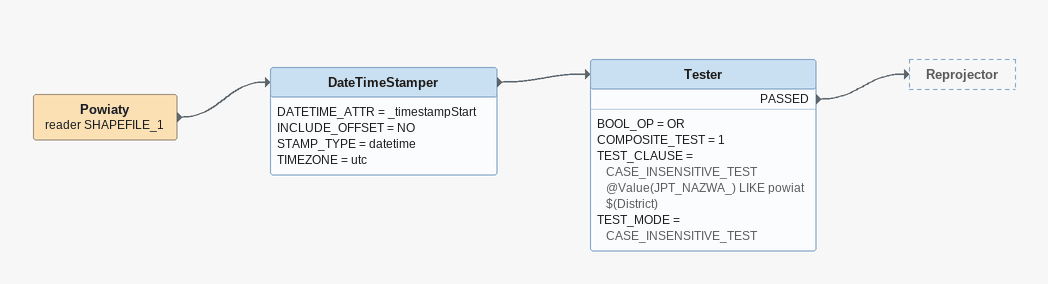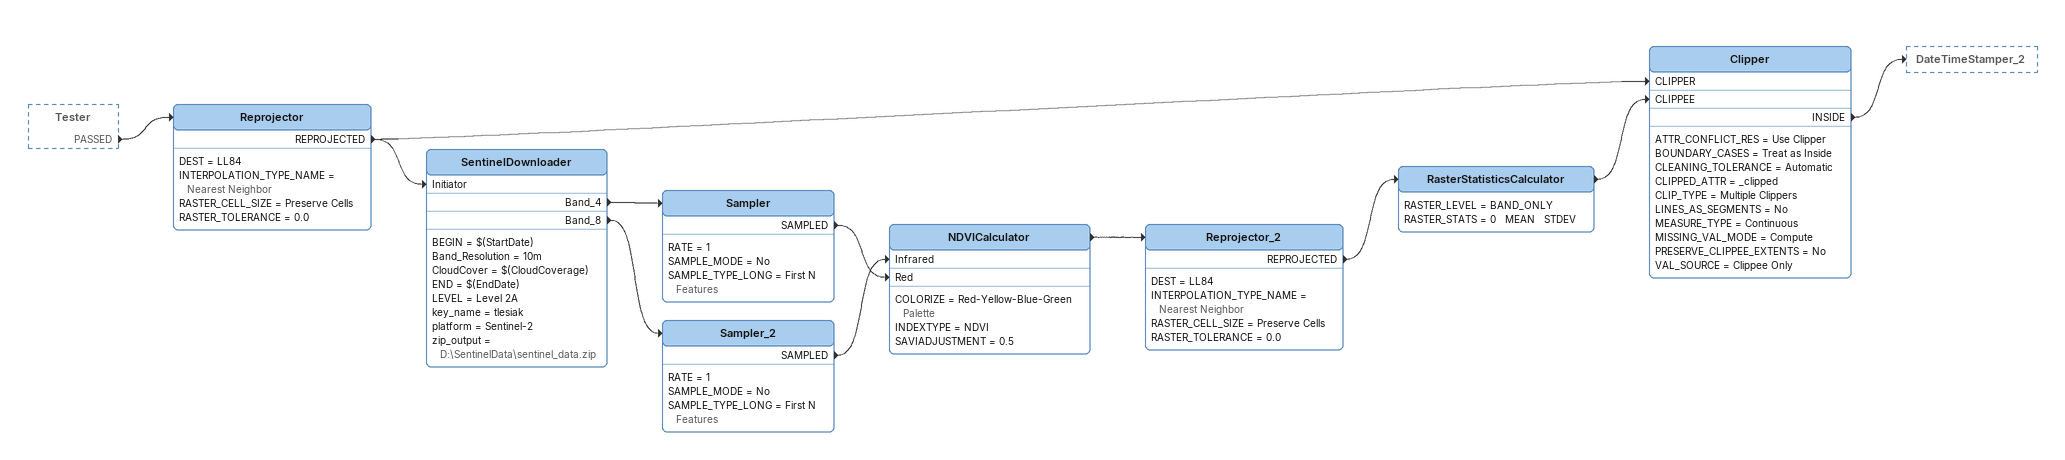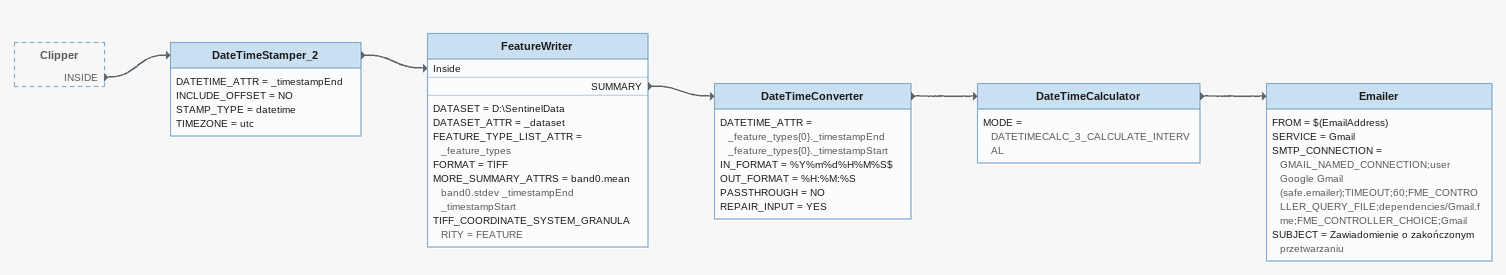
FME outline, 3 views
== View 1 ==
Powiaty (reader SHAPEFILE_1)
    -> DateTimeStamper
DateTimeStamper
    DATETIME_ATTR = _timestampStart
    INCLUDE_OFFSET = NO
    STAMP_TYPE = datetime
    TIMEZONE = utc
    -> Tester
Tester
    BOOL_OP = OR
    COMPOSITE_TEST = 1
    TEST_CLAUSE = CASE_INSENSITIVE_TEST @Value(JPT_NAZWA_) LIKE powiat $(District)
    TEST_MODE = CASE_INSENSITIVE_TEST
    PASSED -> Reprojector

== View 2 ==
Tester [outside]
    PASSED -> Reprojector
Reprojector
    DEST = LL84
    INTERPOLATION_TYPE_NAME = Nearest Neighbor
    RASTER_CELL_SIZE = Preserve Cells
    RASTER_TOLERANCE = 0.0
    REPROJECTED -> Clipper [CLIPPER]
    REPROJECTED -> SentinelDownloader [Initiator]
SentinelDownloader
    BEGIN = $(StartDate)
    Band_Resolution = 10m
    CloudCover = $(CloudCoverage)
    END = $(EndDate)
    LEVEL = Level 2A
    key_name = tlesiak
    platform = Sentinel-2
    zip_output = D:\SentinelData\sentinel_data.zip
    Band_4 -> Sampler
    Band_8 -> Sampler_2
Sampler
    RATE = 1
    SAMPLE_MODE = No
    SAMPLE_TYPE_LONG = First N Features
    SAMPLED -> NDVICalculator [Red]
Sampler_2
    RATE = 1
    SAMPLE_MODE = No
    SAMPLE_TYPE_LONG = First N Features
    SAMPLED -> NDVICalculator [Infrared]
NDVICalculator
    COLORIZE = Red-Yellow-Blue-Green Palette
    INDEXTYPE = NDVI
    SAVIADJUSTMENT = 0.5
    -> Reprojector_2
Reprojector_2
    DEST = LL84
    INTERPOLATION_TYPE_NAME = Nearest Neighbor
    RASTER_CELL_SIZE = Preserve Cells
    RASTER_TOLERANCE = 0.0
    REPROJECTED -> RasterStatisticsCalculator
RasterStatisticsCalculator
    RASTER_LEVEL = BAND_ONLY
    RASTER_STATS = 0   MEAN   STDEV
    -> Clipper [CLIPPEE]
Clipper
    ATTR_CONFLICT_RES = Use Clipper
    BOUNDARY_CASES = Treat as Inside
    CLEANING_TOLERANCE = Automatic
    CLIPPED_ATTR = _clipped
    CLIP_TYPE = Multiple Clippers
    LINES_AS_SEGMENTS = No
    MEASURE_TYPE = Continuous
    MISSING_VAL_MODE = Compute
    PRESERVE_CLIPPEE_EXTENTS = No
    VAL_SOURCE = Clippee Only
    INSIDE -> DateTimeStamper_2

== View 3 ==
Clipper [outside]
    INSIDE -> DateTimeStamper_2
DateTimeStamper_2
    DATETIME_ATTR = _timestampEnd
    INCLUDE_OFFSET = NO
    STAMP_TYPE = datetime
    TIMEZONE = utc
    -> FeatureWriter [Inside]
FeatureWriter
    DATASET = D:\SentinelData
    DATASET_ATTR = _dataset
    FEATURE_TYPE_LIST_ATTR = _feature_types
    FORMAT = TIFF
    MORE_SUMMARY_ATTRS = band0.mean band0.stdev _timestampEnd _timestampStart
    TIFF_COORDINATE_SYSTEM_GRANULARITY = FEATURE
    SUMMARY -> DateTimeConverter
DateTimeConverter
    DATETIME_ATTR = _feature_types{0}._timestampEnd _feature_types{0}._timestampStart
    IN_FORMAT = %Y%m%d%H%M%S$
    OUT_FORMAT = %H:%M:%S
    PASSTHROUGH = NO
    REPAIR_INPUT = YES
    -> DateTimeCalculator
DateTimeCalculator
    MODE = DATETIMECALC_3_CALCULATE_INTERVAL
    -> Emailer
Emailer
    FROM = $(EmailAddress)
    SERVICE = Gmail
    SMTP_CONNECTION = GMAIL_NAMED_CONNECTION;user Google Gmail (safe.emailer);TIMEOUT;60;FME_CONTROLLER_QUERY_FILE;dependencies/Gmail.fme;FME_CONTROLLER_CHOICE;Gmail
    SUBJECT = Zawiadomienie o zakończonym przetwarzaniu
